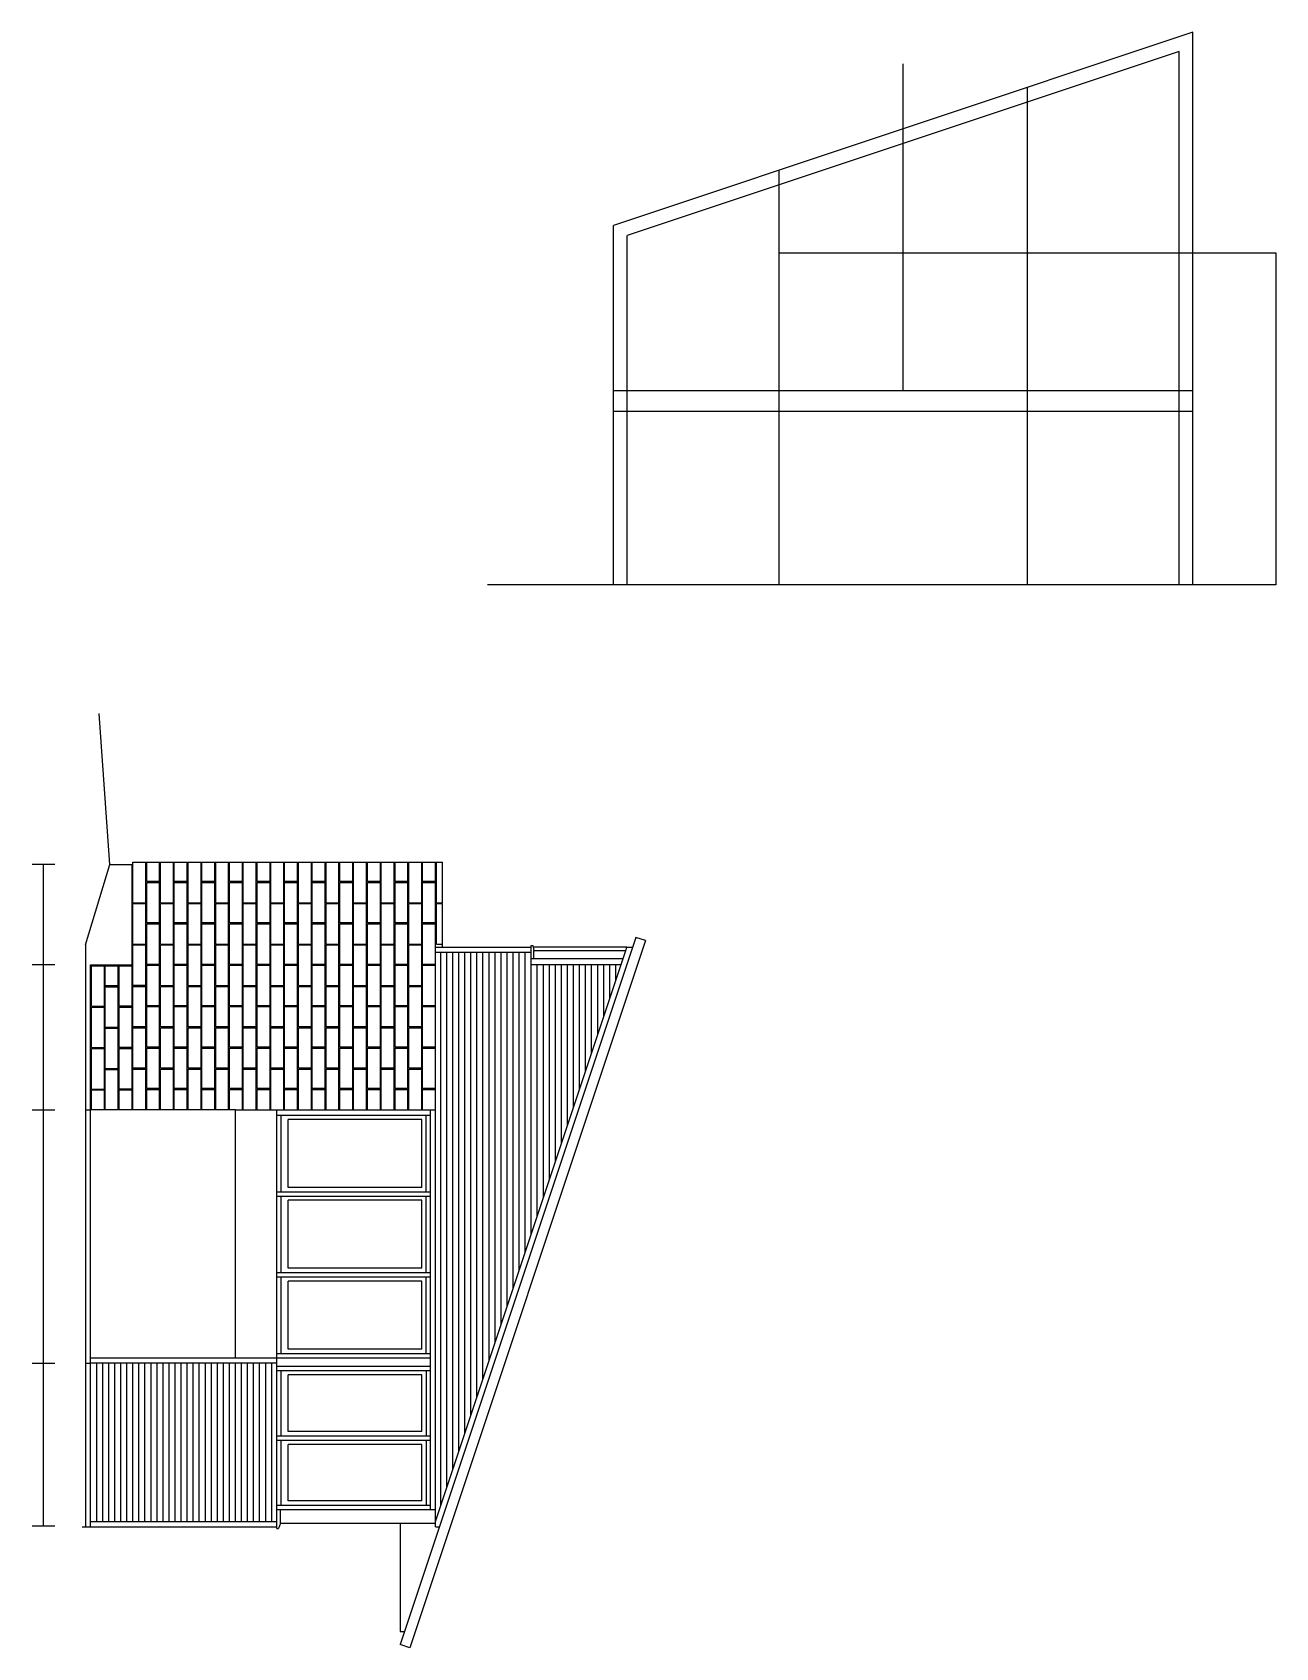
# Model space of a CAD drawing. Header units: inches. Extents: x 419 to 4751, y 1784 to 3815.
# Drawn here: x 419 to 1140, y 2759 to 3695 of the extents above; entities that cross this region are included whole.
import ezdxf

# ---------------------------------------------------------------- set-up
doc = ezdxf.new("R2010")
doc.units = ezdxf.units.IN
doc.header["$MEASUREMENT"] = 0
for name, color, linetype in [('blocks', 251, 'Continuous'), ('e1', 253, 'Continuous'), ('e2', 251, 'Continuous'), ('walls', 7, 'Continuous')]:
    doc.layers.add(name, color=color, linetype=linetype)

msp = doc.modelspace()

# ---------------------------------------------------------------- linework, layer by layer
at = {"layer": 'blocks'}
for p, q in [((477.12, 3190.49), (477.12, 3213.99)), ((484.62, 3190.49), (484.62, 3213.99)), ((485.12, 3202.75), (485.12, 3213.99)), ((492.62, 3202.75), (492.62, 3213.99)), ((493.12, 3190.49), (493.12, 3213.99)), ((500.62, 3190.49), (500.62, 3213.99)), ((501.12, 3202.75), (501.12, 3213.99)), ((508.62, 3202.75), (508.62, 3213.99)), ((509.12, 3190.49), (509.12, 3213.99)), ((516.62, 3190.49), (516.62, 3213.99)), ((517.12, 3202.75), (517.12, 3213.99)), ((524.62, 3202.75), (524.62, 3213.99)), ((525.12, 3190.49), (525.12, 3213.99)), ((532.62, 3190.49), (532.62, 3213.99)), ((533.12, 3202.75), (533.12, 3213.99)), ((540.62, 3202.75), (540.62, 3213.99)), ((541.12, 3190.49), (541.12, 3213.99)), ((548.62, 3190.49), (548.62, 3213.99)), ((549.12, 3202.75), (549.12, 3213.99)), ((556.62, 3202.75), (556.62, 3213.99)), ((557.12, 3190.49), (557.12, 3213.99)), ((564.62, 3190.49), (564.62, 3213.99)), ((565.12, 3202.75), (565.12, 3213.99)), ((572.62, 3202.75), (572.62, 3213.99)), ((573.12, 3190.49), (573.12, 3213.99)), ((580.62, 3190.49), (580.62, 3213.99)), ((581.12, 3202.75), (581.12, 3213.99)), ((588.62, 3202.75), (588.62, 3213.99)), ((589.12, 3190.49), (589.12, 3213.99)), ((596.62, 3190.49), (596.62, 3213.99)), ((597.12, 3202.75), (597.12, 3213.99)), ((604.62, 3202.75), (604.62, 3213.99)), ((605.12, 3190.49), (605.12, 3213.99)), ((612.62, 3190.49), (612.62, 3213.99)), ((613.12, 3202.75), (613.12, 3213.99)), ((620.62, 3202.75), (620.62, 3213.99)), ((621.12, 3190.49), (621.12, 3213.99)), ((628.62, 3190.49), (628.62, 3213.99)), ((629.12, 3202.75), (629.12, 3213.99)), ((636.62, 3202.75), (636.62, 3213.99)), ((637.12, 3190.49), (637.12, 3213.99)), ((644.62, 3190.49), (644.62, 3213.99)), ((645.12, 3202.75), (645.12, 3213.99)), ((652.62, 3202.75), (652.62, 3213.99)), ((653.12, 3190.49), (653.12, 3213.99)), ((492.62, 3202.75), (485.12, 3202.75)), ((508.62, 3202.75), (501.12, 3202.75)), ((524.62, 3202.75), (517.12, 3202.75)), ((540.62, 3202.75), (533.12, 3202.75)), ((556.62, 3202.75), (549.12, 3202.75)), ((572.62, 3202.75), (565.12, 3202.75)), ((588.62, 3202.75), (581.12, 3202.75)), ((604.62, 3202.75), (597.12, 3202.75)), ((620.62, 3202.75), (613.12, 3202.75)), ((636.62, 3202.75), (629.12, 3202.75)), ((652.62, 3202.75), (645.12, 3202.75)), ((485.12, 3178.75), (485.12, 3202.25)), ((485.12, 3202.25), (492.62, 3202.25)), ((492.62, 3178.75), (492.62, 3202.25)), ((501.12, 3178.75), (501.12, 3202.25)), ((501.12, 3202.25), (508.62, 3202.25)), ((508.62, 3178.75), (508.62, 3202.25)), ((517.12, 3178.75), (517.12, 3202.25)), ((517.12, 3202.25), (524.62, 3202.25)), ((524.62, 3178.75), (524.62, 3202.25)), ((533.12, 3202.25), (540.62, 3202.25)), ((533.12, 3178.75), (533.12, 3202.25)), ((540.62, 3178.75), (540.62, 3202.25)), ((549.12, 3178.75), (549.12, 3202.25)), ((549.12, 3202.25), (556.62, 3202.25)), ((556.62, 3178.75), (556.62, 3202.25)), ((565.12, 3178.75), (565.12, 3202.25)), ((565.12, 3202.25), (572.62, 3202.25)), ((572.62, 3178.75), (572.62, 3202.25)), ((581.12, 3178.75), (581.12, 3202.25)), ((581.12, 3202.25), (588.62, 3202.25)), ((588.62, 3178.75), (588.62, 3202.25)), ((597.12, 3178.75), (597.12, 3202.25)), ((597.12, 3202.25), (604.62, 3202.25)), ((604.62, 3178.75), (604.62, 3202.25)), ((613.12, 3178.75), (613.12, 3202.25)), ((613.12, 3202.25), (620.62, 3202.25)), ((620.62, 3178.75), (620.62, 3202.25)), ((629.12, 3178.75), (629.12, 3202.25)), ((629.12, 3202.25), (636.62, 3202.25)), ((636.62, 3178.75), (636.62, 3202.25)), ((645.12, 3178.75), (645.12, 3202.25)), ((645.12, 3202.25), (652.62, 3202.25)), ((652.62, 3178.75), (652.62, 3202.25)), ((477.12, 3190.49), (484.62, 3190.49)), ((477.12, 3189.99), (484.62, 3189.99)), ((477.12, 3166.49), (477.12, 3189.99)), ((484.62, 3166.49), (484.62, 3189.99)), ((493.12, 3190.49), (500.62, 3190.49)), ((493.12, 3189.99), (500.62, 3189.99)), ((493.12, 3166.49), (493.12, 3189.99)), ((500.62, 3166.49), (500.62, 3189.99)), ((509.12, 3190.49), (516.62, 3190.49)), ((509.12, 3189.99), (516.62, 3189.99)), ((509.12, 3166.49), (509.12, 3189.99)), ((516.62, 3166.49), (516.62, 3189.99)), ((525.12, 3190.49), (532.62, 3190.49)), ((525.12, 3189.99), (532.62, 3189.99)), ((525.12, 3166.49), (525.12, 3189.99)), ((532.62, 3166.49), (532.62, 3189.99)), ((541.12, 3190.49), (548.62, 3190.49)), ((541.12, 3189.99), (548.62, 3189.99)), ((541.12, 3166.49), (541.12, 3189.99)), ((548.62, 3166.49), (548.62, 3189.99)), ((557.12, 3190.49), (564.62, 3190.49)), ((557.12, 3189.99), (564.62, 3189.99)), ((557.12, 3166.49), (557.12, 3189.99)), ((564.62, 3166.49), (564.62, 3189.99)), ((573.12, 3190.49), (580.62, 3190.49)), ((573.12, 3189.99), (580.62, 3189.99)), ((573.12, 3166.49), (573.12, 3189.99)), ((580.62, 3166.49), (580.62, 3189.99)), ((589.12, 3190.49), (596.62, 3190.49)), ((589.12, 3189.99), (596.62, 3189.99)), ((589.12, 3166.49), (589.12, 3189.99)), ((596.62, 3166.49), (596.62, 3189.99)), ((605.12, 3190.49), (612.62, 3190.49)), ((605.12, 3189.99), (612.62, 3189.99)), ((605.12, 3166.49), (605.12, 3189.99)), ((612.62, 3166.49), (612.62, 3189.99)), ((621.12, 3190.49), (628.62, 3190.49)), ((621.12, 3189.99), (628.62, 3189.99)), ((621.12, 3166.49), (621.12, 3189.99)), ((628.62, 3166.49), (628.62, 3189.99)), ((637.12, 3190.49), (644.62, 3190.49)), ((637.12, 3189.99), (644.62, 3189.99)), ((637.12, 3166.49), (637.12, 3189.99)), ((644.62, 3166.49), (644.62, 3189.99)), ((653.12, 3190.49), (656.62, 3190.49)), ((653.12, 3189.99), (656.62, 3189.99)), ((653.12, 3166.49), (653.12, 3189.99)), ((492.62, 3178.75), (485.12, 3178.75)), ((485.12, 3154.75), (485.12, 3178.25)), ((485.12, 3178.25), (492.62, 3178.25)), ((492.62, 3154.75), (492.62, 3178.25)), ((508.62, 3178.75), (501.12, 3178.75)), ((501.12, 3154.75), (501.12, 3178.25)), ((501.12, 3178.25), (508.62, 3178.25)), ((508.62, 3154.75), (508.62, 3178.25)), ((524.62, 3178.75), (517.12, 3178.75)), ((517.12, 3154.75), (517.12, 3178.25)), ((517.12, 3178.25), (524.62, 3178.25)), ((524.62, 3154.75), (524.62, 3178.25)), ((540.62, 3178.75), (533.12, 3178.75)), ((533.12, 3178.25), (540.62, 3178.25)), ((533.12, 3154.75), (533.12, 3178.25)), ((540.62, 3154.75), (540.62, 3178.25)), ((556.62, 3178.75), (549.12, 3178.75)), ((549.12, 3154.75), (549.12, 3178.25)), ((549.12, 3178.25), (556.62, 3178.25)), ((556.62, 3154.75), (556.62, 3178.25)), ((572.62, 3178.75), (565.12, 3178.75)), ((565.12, 3154.75), (565.12, 3178.25)), ((565.12, 3178.25), (572.62, 3178.25)), ((572.62, 3154.75), (572.62, 3178.25)), ((588.62, 3178.75), (581.12, 3178.75)), ((581.12, 3154.75), (581.12, 3178.25)), ((581.12, 3178.25), (588.62, 3178.25)), ((588.62, 3154.75), (588.62, 3178.25)), ((604.62, 3178.75), (597.12, 3178.75)), ((597.12, 3154.75), (597.12, 3178.25)), ((597.12, 3178.25), (604.62, 3178.25)), ((604.62, 3154.75), (604.62, 3178.25)), ((620.62, 3178.75), (613.12, 3178.75)), ((613.12, 3154.75), (613.12, 3178.25)), ((613.12, 3178.25), (620.62, 3178.25)), ((620.62, 3154.75), (620.62, 3178.25)), ((636.62, 3178.75), (629.12, 3178.75)), ((629.12, 3154.75), (629.12, 3178.25)), ((629.12, 3178.25), (636.62, 3178.25)), ((636.62, 3154.75), (636.62, 3178.25)), ((652.62, 3178.75), (645.12, 3178.75)), ((645.12, 3154.75), (645.12, 3178.25)), ((645.12, 3178.25), (652.62, 3178.25)), ((652.62, 3164.74), (652.62, 3178.25)), ((477.12, 3166.49), (484.62, 3166.49)), ((477.12, 3142.49), (477.12, 3165.99)), ((477.12, 3165.99), (484.62, 3165.99)), ((484.62, 3142.49), (484.62, 3165.99)), ((493.12, 3166.49), (500.62, 3166.49)), ((493.12, 3142.49), (493.12, 3165.99)), ((493.12, 3165.99), (500.62, 3165.99)), ((500.62, 3142.49), (500.62, 3165.99)), ((509.12, 3166.49), (516.62, 3166.49)), ((509.12, 3142.49), (509.12, 3165.99)), ((509.12, 3165.99), (516.62, 3165.99)), ((516.62, 3142.49), (516.62, 3165.99)), ((525.12, 3166.49), (532.62, 3166.49)), ((525.12, 3142.49), (525.12, 3165.99)), ((525.12, 3165.99), (532.62, 3165.99)), ((532.62, 3142.49), (532.62, 3165.99)), ((541.12, 3166.49), (548.62, 3166.49)), ((541.12, 3142.49), (541.12, 3165.99)), ((541.12, 3165.99), (548.62, 3165.99)), ((548.62, 3142.49), (548.62, 3165.99)), ((557.12, 3166.49), (564.62, 3166.49)), ((557.12, 3142.49), (557.12, 3165.99)), ((557.12, 3165.99), (564.62, 3165.99)), ((564.62, 3142.49), (564.62, 3165.99)), ((573.12, 3166.49), (580.62, 3166.49)), ((573.12, 3142.49), (573.12, 3165.99)), ((573.12, 3165.99), (580.62, 3165.99)), ((580.62, 3142.49), (580.62, 3165.99)), ((589.12, 3166.49), (596.62, 3166.49)), ((589.12, 3142.49), (589.12, 3165.99)), ((589.12, 3165.99), (596.62, 3165.99)), ((596.62, 3142.49), (596.62, 3165.99)), ((605.12, 3166.49), (612.62, 3166.49)), ((605.12, 3142.49), (605.12, 3165.99)), ((605.12, 3165.99), (612.62, 3165.99)), ((612.62, 3142.49), (612.62, 3165.99)), ((621.12, 3166.49), (628.62, 3166.49)), ((621.12, 3142.49), (621.12, 3165.99)), ((621.12, 3165.99), (628.62, 3165.99)), ((628.62, 3142.49), (628.62, 3165.99)), ((637.12, 3166.49), (644.62, 3166.49)), ((637.12, 3142.49), (637.12, 3165.99)), ((637.12, 3165.99), (644.62, 3165.99)), ((644.62, 3142.49), (644.62, 3165.99)), ((653.12, 3166.49), (656.62, 3166.49)), ((453.12, 3130.5), (453.12, 3154)), ((453.12, 3153.99), (460.62, 3153.99)), ((460.62, 3130.5), (460.62, 3154)), ((461.12, 3153.99), (468.62, 3153.99)), ((461.12, 3142.24), (461.12, 3153.99)), ((468.62, 3142.24), (468.62, 3153.99)), ((469.12, 3130.5), (469.12, 3154)), ((469.12, 3153.99), (476.62, 3153.99)), ((476.62, 3130.49), (476.62, 3153.99)), ((492.62, 3154.75), (485.12, 3154.75)), ((485.12, 3154.25), (492.62, 3154.25)), ((485.12, 3130.75), (485.12, 3154.25)), ((492.62, 3130.75), (492.62, 3154.25)), ((508.62, 3154.75), (501.12, 3154.75)), ((501.12, 3154.25), (508.62, 3154.25)), ((501.12, 3130.75), (501.12, 3154.25)), ((508.62, 3130.75), (508.62, 3154.25)), ((524.62, 3154.75), (517.12, 3154.75)), ((517.12, 3154.25), (524.62, 3154.25)), ((517.12, 3130.75), (517.12, 3154.25)), ((524.62, 3130.75), (524.62, 3154.25)), ((540.62, 3154.75), (533.12, 3154.75)), ((533.12, 3154.25), (540.62, 3154.25)), ((533.12, 3130.75), (533.12, 3154.25)), ((540.62, 3130.75), (540.62, 3154.25)), ((556.62, 3154.75), (549.12, 3154.75)), ((549.12, 3154.25), (556.62, 3154.25)), ((549.12, 3130.75), (549.12, 3154.25)), ((556.62, 3130.75), (556.62, 3154.25)), ((572.62, 3154.75), (565.12, 3154.75)), ((565.12, 3154.25), (572.62, 3154.25)), ((565.12, 3130.75), (565.12, 3154.25)), ((572.62, 3130.75), (572.62, 3154.25)), ((588.62, 3154.75), (581.12, 3154.75)), ((581.12, 3154.25), (588.62, 3154.25)), ((581.12, 3130.75), (581.12, 3154.25)), ((588.62, 3130.75), (588.62, 3154.25)), ((604.62, 3154.75), (597.12, 3154.75)), ((597.12, 3154.25), (604.62, 3154.25)), ((597.12, 3130.75), (597.12, 3154.25)), ((604.62, 3130.75), (604.62, 3154.25)), ((620.62, 3154.75), (613.12, 3154.75)), ((613.12, 3154.25), (620.62, 3154.25)), ((613.12, 3130.75), (613.12, 3154.25)), ((620.62, 3130.75), (620.62, 3154.25)), ((636.62, 3154.75), (629.12, 3154.75)), ((629.12, 3154.25), (636.62, 3154.25)), ((629.12, 3130.75), (629.12, 3154.25)), ((636.62, 3130.75), (636.62, 3154.25)), ((652.62, 3154.75), (645.12, 3154.75)), ((645.12, 3154.25), (652.62, 3154.25)), ((645.12, 3130.75), (645.12, 3154.25)), ((468.62, 3142.24), (461.12, 3142.24)), ((461.12, 3141.74), (468.62, 3141.74)), ((461.12, 3118.24), (461.12, 3141.74)), ((468.62, 3118.24), (468.62, 3141.74)), ((484.62, 3142.49), (477.12, 3142.49)), ((477.12, 3118.49), (477.12, 3141.99)), ((477.12, 3141.99), (484.62, 3141.99)), ((484.62, 3118.49), (484.62, 3141.99)), ((493.12, 3142.49), (500.62, 3142.49)), ((493.12, 3118.49), (493.12, 3141.99)), ((493.12, 3141.99), (500.62, 3141.99)), ((500.62, 3118.49), (500.62, 3141.99)), ((509.12, 3142.49), (516.62, 3142.49)), ((509.12, 3118.49), (509.12, 3141.99)), ((509.12, 3141.99), (516.62, 3141.99)), ((516.62, 3118.49), (516.62, 3141.99)), ((525.12, 3142.49), (532.62, 3142.49)), ((525.12, 3118.49), (525.12, 3141.99)), ((525.12, 3141.99), (532.62, 3141.99)), ((532.62, 3118.49), (532.62, 3141.99)), ((541.12, 3142.49), (548.62, 3142.49)), ((541.12, 3118.49), (541.12, 3141.99)), ((541.12, 3141.99), (548.62, 3141.99)), ((548.62, 3118.49), (548.62, 3141.99)), ((557.12, 3142.49), (564.62, 3142.49)), ((557.12, 3118.49), (557.12, 3141.99)), ((557.12, 3141.99), (564.62, 3141.99)), ((564.62, 3118.49), (564.62, 3141.99)), ((573.12, 3142.49), (580.62, 3142.49)), ((573.12, 3118.49), (573.12, 3141.99)), ((573.12, 3141.99), (580.62, 3141.99)), ((580.62, 3118.49), (580.62, 3141.99)), ((589.12, 3142.49), (596.62, 3142.49)), ((589.12, 3118.49), (589.12, 3141.99)), ((589.12, 3141.99), (596.62, 3141.99)), ((596.62, 3118.49), (596.62, 3141.99)), ((605.12, 3142.49), (612.62, 3142.49)), ((605.12, 3141.99), (612.62, 3141.99)), ((605.12, 3118.49), (605.12, 3141.99)), ((612.62, 3118.49), (612.62, 3141.99)), ((621.12, 3142.49), (628.62, 3142.49)), ((621.12, 3118.49), (621.12, 3141.99)), ((621.12, 3141.99), (628.62, 3141.99)), ((628.62, 3118.49), (628.62, 3141.99)), ((637.12, 3142.49), (644.62, 3142.49)), ((637.12, 3118.49), (637.12, 3141.99)), ((637.12, 3141.99), (644.62, 3141.99)), ((644.62, 3118.49), (644.62, 3141.99)), ((453.12, 3130.5), (460.62, 3130.5)), ((453.12, 3106.5), (453.12, 3130)), ((453.12, 3130), (460.62, 3130)), ((460.62, 3106.5), (460.62, 3130)), ((476.62, 3130.49), (469.12, 3130.49)), ((469.12, 3106.5), (469.12, 3130)), ((469.12, 3129.99), (476.62, 3129.99)), ((476.62, 3106.49), (476.62, 3129.99)), ((492.62, 3130.75), (485.12, 3130.75)), ((485.12, 3106.75), (485.12, 3130.25)), ((485.12, 3130.25), (492.62, 3130.25)), ((492.62, 3106.75), (492.62, 3130.25)), ((508.62, 3130.75), (501.12, 3130.75)), ((501.12, 3106.75), (501.12, 3130.25)), ((501.12, 3130.25), (508.62, 3130.25)), ((508.62, 3106.75), (508.62, 3130.25)), ((524.62, 3130.75), (517.12, 3130.75)), ((517.12, 3106.75), (517.12, 3130.25)), ((517.12, 3130.25), (524.62, 3130.25)), ((524.62, 3106.75), (524.62, 3130.25)), ((540.62, 3130.75), (533.12, 3130.75)), ((533.12, 3130.25), (540.62, 3130.25)), ((533.12, 3106.75), (533.12, 3130.25)), ((540.62, 3106.75), (540.62, 3130.25)), ((556.62, 3130.75), (549.12, 3130.75)), ((549.12, 3106.75), (549.12, 3130.25)), ((549.12, 3130.25), (556.62, 3130.25)), ((556.62, 3106.75), (556.62, 3130.25)), ((572.62, 3130.75), (565.12, 3130.75)), ((565.12, 3106.75), (565.12, 3130.25)), ((565.12, 3130.25), (572.62, 3130.25)), ((572.62, 3106.75), (572.62, 3130.25)), ((588.62, 3130.75), (581.12, 3130.75)), ((581.12, 3106.75), (581.12, 3130.25)), ((581.12, 3130.25), (588.62, 3130.25)), ((588.62, 3106.75), (588.62, 3130.25)), ((604.62, 3130.75), (597.12, 3130.75)), ((597.12, 3106.75), (597.12, 3130.25)), ((597.12, 3130.25), (604.62, 3130.25)), ((604.62, 3106.75), (604.62, 3130.25)), ((620.62, 3130.75), (613.12, 3130.75)), ((613.12, 3106.75), (613.12, 3130.25)), ((613.12, 3130.25), (620.62, 3130.25)), ((620.62, 3106.75), (620.62, 3130.25)), ((636.62, 3130.75), (629.12, 3130.75)), ((629.12, 3106.75), (629.12, 3130.25)), ((629.12, 3130.25), (636.62, 3130.25)), ((636.62, 3106.75), (636.62, 3130.25)), ((652.62, 3130.75), (645.12, 3130.75)), ((645.12, 3106.75), (645.12, 3130.25)), ((645.12, 3130.25), (652.62, 3130.25)), ((484.62, 3118.49), (477.12, 3118.49)), ((500.62, 3118.49), (493.12, 3118.49)), ((516.62, 3118.49), (509.12, 3118.49)), ((532.62, 3118.49), (525.12, 3118.49)), ((548.62, 3118.49), (541.12, 3118.49)), ((564.62, 3118.49), (557.12, 3118.49)), ((580.62, 3118.49), (573.12, 3118.49)), ((596.62, 3118.49), (589.12, 3118.49)), ((612.62, 3118.49), (605.12, 3118.49)), ((628.62, 3118.49), (621.12, 3118.49)), ((644.62, 3118.49), (637.12, 3118.49)), ((468.62, 3118.24), (461.12, 3118.24)), ((461.12, 3117.74), (468.62, 3117.74)), ((461.12, 3094.24), (461.12, 3117.74)), ((468.62, 3094.24), (468.62, 3117.74)), ((477.12, 3117.99), (484.62, 3117.99)), ((477.12, 3094.49), (477.12, 3117.99)), ((484.62, 3094.49), (484.62, 3117.99)), ((493.12, 3117.99), (500.62, 3117.99)), ((493.12, 3094.49), (493.12, 3117.99)), ((500.62, 3094.49), (500.62, 3117.99)), ((509.12, 3117.99), (516.62, 3117.99)), ((509.12, 3094.49), (509.12, 3117.99)), ((516.62, 3094.49), (516.62, 3117.99)), ((525.12, 3117.99), (532.62, 3117.99)), ((525.12, 3094.49), (525.12, 3117.99)), ((532.62, 3094.49), (532.62, 3117.99)), ((541.12, 3117.99), (548.62, 3117.99)), ((541.12, 3094.49), (541.12, 3117.99)), ((548.62, 3094.49), (548.62, 3117.99)), ((557.12, 3117.99), (564.62, 3117.99)), ((557.12, 3094.49), (557.12, 3117.99)), ((564.62, 3094.49), (564.62, 3117.99)), ((573.12, 3117.99), (580.62, 3117.99)), ((573.12, 3094.49), (573.12, 3117.99)), ((580.62, 3094.49), (580.62, 3117.99)), ((589.12, 3117.99), (596.62, 3117.99)), ((589.12, 3094.49), (589.12, 3117.99)), ((596.62, 3094.49), (596.62, 3117.99)), ((605.12, 3117.99), (612.62, 3117.99)), ((605.12, 3094.49), (605.12, 3117.99)), ((612.62, 3094.49), (612.62, 3117.99)), ((621.12, 3117.99), (628.62, 3117.99)), ((621.12, 3094.49), (621.12, 3117.99)), ((628.62, 3094.49), (628.62, 3117.99)), ((637.12, 3117.99), (644.62, 3117.99)), ((637.12, 3094.49), (637.12, 3117.99)), ((644.62, 3094.49), (644.62, 3117.99)), ((453.12, 3106.5), (460.62, 3106.5)), ((453.12, 3082.5), (453.12, 3106)), ((453.12, 3106), (460.62, 3106)), ((460.62, 3082.5), (460.62, 3106)), ((476.62, 3106.49), (469.12, 3106.49)), ((469.12, 3082.5), (469.12, 3106)), ((469.12, 3105.99), (476.62, 3105.99)), ((476.62, 3082.49), (476.62, 3105.99)), ((492.62, 3106.75), (485.12, 3106.75)), ((485.12, 3082.75), (485.12, 3106.25)), ((485.12, 3106.25), (492.62, 3106.25)), ((492.62, 3082.75), (492.62, 3106.25)), ((508.62, 3106.75), (501.12, 3106.75)), ((501.12, 3082.75), (501.12, 3106.25)), ((501.12, 3106.25), (508.62, 3106.25)), ((508.62, 3082.75), (508.62, 3106.25)), ((524.62, 3106.75), (517.12, 3106.75)), ((517.12, 3082.75), (517.12, 3106.25)), ((517.12, 3106.25), (524.62, 3106.25)), ((524.62, 3082.75), (524.62, 3106.25)), ((540.62, 3106.75), (533.12, 3106.75)), ((533.12, 3106.25), (540.62, 3106.25)), ((533.12, 3082.75), (533.12, 3106.25)), ((540.62, 3082.75), (540.62, 3106.25)), ((556.62, 3106.75), (549.12, 3106.75)), ((549.12, 3082.75), (549.12, 3106.25)), ((549.12, 3106.25), (556.62, 3106.25)), ((556.62, 3082.75), (556.62, 3106.25)), ((572.62, 3106.75), (565.12, 3106.75)), ((565.12, 3082.75), (565.12, 3106.25)), ((565.12, 3106.25), (572.62, 3106.25)), ((572.62, 3082.75), (572.62, 3106.25)), ((588.62, 3106.75), (581.12, 3106.75)), ((581.12, 3082.75), (581.12, 3106.25)), ((581.12, 3106.25), (588.62, 3106.25)), ((588.62, 3082.75), (588.62, 3106.25)), ((604.62, 3106.75), (597.12, 3106.75)), ((597.12, 3082.75), (597.12, 3106.25)), ((597.12, 3106.25), (604.62, 3106.25)), ((604.62, 3082.75), (604.62, 3106.25)), ((620.62, 3106.75), (613.12, 3106.75)), ((613.12, 3082.75), (613.12, 3106.25)), ((613.12, 3106.25), (620.62, 3106.25)), ((620.62, 3082.75), (620.62, 3106.25)), ((636.62, 3106.75), (629.12, 3106.75)), ((629.12, 3082.75), (629.12, 3106.25)), ((629.12, 3106.25), (636.62, 3106.25)), ((636.62, 3082.75), (636.62, 3106.25)), ((652.62, 3106.75), (645.12, 3106.75)), ((645.12, 3082.75), (645.12, 3106.25)), ((645.12, 3106.25), (652.62, 3106.25)), ((468.62, 3094.24), (461.12, 3094.24)), ((461.12, 3070.49), (461.12, 3093.74)), ((461.12, 3093.74), (468.62, 3093.74)), ((468.62, 3070.49), (468.62, 3093.74)), ((484.62, 3094.49), (477.12, 3094.49)), ((477.12, 3070.49), (477.12, 3093.99)), ((477.12, 3093.99), (484.62, 3093.99)), ((484.62, 3070.49), (484.62, 3093.99)), ((500.62, 3094.49), (493.12, 3094.49)), ((493.12, 3070.49), (493.12, 3093.99)), ((493.12, 3093.99), (500.62, 3093.99)), ((500.62, 3070.49), (500.62, 3093.99)), ((516.62, 3094.49), (509.12, 3094.49)), ((509.12, 3070.49), (509.12, 3093.99)), ((509.12, 3093.99), (516.62, 3093.99)), ((516.62, 3070.49), (516.62, 3093.99)), ((532.62, 3094.49), (525.12, 3094.49)), ((525.12, 3070.49), (525.12, 3093.99)), ((525.12, 3093.99), (532.62, 3093.99)), ((532.62, 3070.49), (532.62, 3093.99)), ((548.62, 3094.49), (541.12, 3094.49)), ((541.12, 3070.49), (541.12, 3093.99)), ((541.12, 3093.99), (548.62, 3093.99)), ((548.62, 3070.49), (548.62, 3093.99)), ((564.62, 3094.49), (557.12, 3094.49)), ((557.12, 3070.49), (557.12, 3093.99)), ((557.12, 3093.99), (564.62, 3093.99)), ((564.62, 3070.49), (564.62, 3093.99)), ((580.62, 3094.49), (573.12, 3094.49)), ((573.12, 3070.49), (573.12, 3093.99)), ((573.12, 3093.99), (580.62, 3093.99)), ((580.62, 3070.49), (580.62, 3093.99)), ((596.62, 3094.49), (589.12, 3094.49)), ((589.12, 3070.49), (589.12, 3093.99)), ((589.12, 3093.99), (596.62, 3093.99)), ((596.62, 3070.49), (596.62, 3093.99)), ((612.62, 3094.49), (605.12, 3094.49)), ((605.12, 3070.49), (605.12, 3093.99)), ((605.12, 3093.99), (612.62, 3093.99)), ((612.62, 3070.49), (612.62, 3093.99)), ((628.62, 3094.49), (621.12, 3094.49)), ((621.12, 3070.49), (621.12, 3093.99)), ((621.12, 3093.99), (628.62, 3093.99)), ((628.62, 3070.49), (628.62, 3093.99)), ((644.62, 3094.49), (637.12, 3094.49)), ((637.12, 3070.49), (637.12, 3093.99)), ((637.12, 3093.99), (644.62, 3093.99)), ((644.62, 3070.49), (644.62, 3093.99)), ((453.12, 3082.5), (460.62, 3082.5)), ((453.12, 3082), (460.62, 3082)), ((453.12, 3070.49), (453.12, 3082)), ((460.62, 3070.49), (460.62, 3082)), ((476.62, 3082.49), (469.12, 3082.49)), ((469.12, 3070.5), (469.12, 3082)), ((469.12, 3081.99), (476.62, 3081.99)), ((476.62, 3070.49), (476.62, 3081.99)), ((492.62, 3082.75), (485.12, 3082.75)), ((485.12, 3082.25), (492.62, 3082.25)), ((485.12, 3070.5), (485.12, 3082.25)), ((492.62, 3070.5), (492.62, 3082.25)), ((508.62, 3082.75), (501.12, 3082.75)), ((501.12, 3070.5), (501.12, 3082.25)), ((501.12, 3082.25), (508.62, 3082.25)), ((508.62, 3070.5), (508.62, 3082.25)), ((524.62, 3082.75), (517.12, 3082.75)), ((517.12, 3070.5), (517.12, 3082.25)), ((517.12, 3082.25), (524.62, 3082.25)), ((524.62, 3070.5), (524.62, 3082.25)), ((540.62, 3082.75), (533.12, 3082.75)), ((533.12, 3082.25), (540.62, 3082.25)), ((533.12, 3070.5), (533.12, 3082.25)), ((540.62, 3070.5), (540.62, 3082.25)), ((556.62, 3082.75), (549.12, 3082.75)), ((549.12, 3070.5), (549.12, 3082.25)), ((549.12, 3082.25), (556.62, 3082.25)), ((556.62, 3070.5), (556.62, 3082.25)), ((572.62, 3082.75), (565.12, 3082.75)), ((565.12, 3070.5), (565.12, 3082.25)), ((565.12, 3082.25), (572.62, 3082.25)), ((572.62, 3070.5), (572.62, 3082.25)), ((588.62, 3082.75), (581.12, 3082.75)), ((581.12, 3070.5), (581.12, 3082.25)), ((581.12, 3082.25), (588.62, 3082.25)), ((588.62, 3070.5), (588.62, 3082.25)), ((604.62, 3082.75), (597.12, 3082.75)), ((597.12, 3070.5), (597.12, 3082.25)), ((597.12, 3082.25), (604.62, 3082.25)), ((604.62, 3070.5), (604.62, 3082.25)), ((620.62, 3082.75), (613.12, 3082.75)), ((613.12, 3070.5), (613.12, 3082.25)), ((613.12, 3082.25), (620.62, 3082.25)), ((620.62, 3070.5), (620.62, 3082.25)), ((636.62, 3082.75), (629.12, 3082.75)), ((629.12, 3070.5), (629.12, 3082.25)), ((629.12, 3082.25), (636.62, 3082.25)), ((636.62, 3070.5), (636.62, 3082.25)), ((652.62, 3082.75), (645.12, 3082.75)), ((645.12, 3082.25), (652.62, 3082.25)), ((645.12, 3070.5), (645.12, 3082.25))]:
    msp.add_line(p, q, dxfattribs=at)
at = {"layer": 'e1'}
for p, q in [((708.12, 3158.24), (708.12, 3165.74)), ((536.62, 3070.5), (652.62, 3070.5)), ((560.62, 2827.74), (560.62, 3070.49)), ((560.62, 2838.74), (652.62, 2838.74))]:
    msp.add_line(p, q, dxfattribs=at)
at = {"layer": 'e2'}
for p, q in [((431.93, 3212.74), (418.78, 3212.74)), ((425.36, 2829.12), (425.36, 3212.74)), ((476.62, 3154.49), (476.62, 3212.74)), ((652.62, 2831.74), (762.95, 3162.74)), ((652.62, 3161.74), (708.12, 3161.74)), ((655.62, 2840.74), (655.62, 3161.74)), ((659.12, 2851.24), (659.12, 3161.74)), ((662.62, 2861.74), (662.62, 3161.74)), ((666.12, 2872.24), (666.12, 3161.74)), ((669.62, 2882.74), (669.62, 3161.74)), ((673.12, 2893.24), (673.12, 3161.74)), ((676.62, 2903.74), (676.62, 3161.74)), ((680.12, 2914.24), (680.12, 3161.74)), ((683.62, 2924.74), (683.62, 3161.74)), ((687.12, 2935.24), (687.12, 3161.74)), ((690.62, 2945.74), (690.62, 3161.74)), ((694.12, 2956.24), (694.12, 3161.74)), ((697.62, 2966.74), (697.62, 3161.74)), ((701.12, 2977.24), (701.12, 3161.74)), ((704.62, 2987.74), (704.62, 3161.74)), ((708.12, 3158.24), (761.45, 3158.24)), ((708.12, 3154.74), (708.12, 3158.24)), ((763.62, 3164.74), (709.28, 3164.74)), ((709.62, 3158.24), (709.62, 3162.74)), ((431.93, 3154.49), (418.78, 3154.49)), ((452.62, 3070.24), (452.62, 3154.49)), ((452.62, 3154.49), (476.62, 3154.49)), ((708.12, 2998.24), (708.12, 3154.74)), ((708.12, 3154.74), (760.28, 3154.74)), ((711.62, 3008.74), (711.62, 3154.74)), ((715.12, 3019.24), (715.12, 3154.74)), ((718.62, 3029.74), (718.62, 3154.74)), ((722.12, 3040.24), (722.12, 3154.74)), ((725.62, 3050.74), (725.62, 3154.74)), ((729.12, 3061.24), (729.12, 3154.74)), ((732.62, 3071.74), (732.62, 3154.74)), ((736.12, 3082.24), (736.12, 3154.74)), ((739.62, 3092.74), (739.62, 3154.74)), ((743.12, 3103.24), (743.12, 3154.74)), ((746.62, 3113.74), (746.62, 3154.74)), ((750.12, 3124.24), (750.12, 3154.74)), ((753.62, 3134.74), (753.62, 3154.74)), ((757.12, 3145.24), (757.12, 3154.74)), ((431.93, 3070.24), (418.78, 3070.24)), ((452.62, 3070.24), (449.62, 3070.24)), ((452.62, 2828.74), (452.62, 3070.24)), ((560.62, 3067.37), (649.62, 3067.37)), ((563.12, 3022.97), (563.12, 3067.37)), ((644.62, 3064.87), (567.12, 3064.87)), ((567.12, 3025.47), (567.12, 3064.87)), ((644.62, 3025.47), (644.62, 3064.87)), ((647.12, 3022.97), (647.12, 3067.37)), ((649.62, 2838.74), (649.62, 3070.5)), ((644.62, 3025.47), (567.12, 3025.47)), ((560.62, 3022.97), (649.62, 3022.97)), ((560.62, 3020.47), (649.62, 3020.47)), ((563.12, 2976.07), (563.12, 3020.47)), ((644.62, 3017.97), (567.12, 3017.97)), ((567.12, 2978.57), (567.12, 3017.97)), ((644.62, 2978.57), (644.62, 3017.97)), ((647.12, 2976.07), (647.12, 3020.47)), ((644.62, 2978.57), (567.12, 2978.57)), ((560.62, 2976.07), (649.62, 2976.07)), ((560.62, 2973.57), (649.62, 2973.57)), ((560.62, 2973.57), (649.62, 2973.57)), ((563.12, 2929.24), (563.12, 2973.57)), ((567.12, 2931.74), (567.12, 2971.07)), ((644.62, 2971.07), (567.12, 2971.07)), ((644.62, 2931.74), (644.62, 2971.07)), ((647.12, 2929.24), (647.12, 2973.57)), ((644.62, 2931.74), (567.12, 2931.74)), ((431.93, 2923.37), (418.78, 2923.37)), ((452.62, 2923.37), (449.62, 2923.37)), ((452.62, 2923.74), (560.62, 2923.74)), ((456.12, 2831.74), (456.12, 2923.74)), ((459.62, 2831.74), (459.62, 2923.74)), ((463.12, 2831.74), (463.12, 2923.74)), ((466.62, 2831.74), (466.62, 2923.74)), ((470.12, 2831.74), (470.12, 2923.74)), ((473.62, 2831.74), (473.62, 2923.74)), ((477.12, 2831.74), (477.12, 2923.74)), ((480.62, 2831.74), (480.62, 2923.74)), ((484.12, 2831.74), (484.12, 2923.74)), ((487.62, 2831.74), (487.62, 2923.74)), ((491.12, 2831.74), (491.12, 2923.74)), ((494.62, 2831.74), (494.62, 2923.74)), ((498.12, 2831.74), (498.12, 2923.74)), ((501.62, 2831.74), (501.62, 2923.74)), ((505.12, 2831.74), (505.12, 2923.74)), ((508.62, 2831.74), (508.62, 2923.74)), ((512.12, 2831.74), (512.12, 2923.74)), ((515.62, 2831.74), (515.62, 2923.74)), ((519.12, 2831.74), (519.12, 2923.74)), ((522.62, 2831.74), (522.62, 2923.74)), ((526.12, 2831.74), (526.12, 2923.74)), ((529.62, 2831.74), (529.62, 2923.74)), ((533.12, 2831.74), (533.12, 2923.74)), ((536.62, 2831.74), (536.62, 2923.74)), ((540.12, 2831.74), (540.12, 2923.74)), ((543.62, 2831.74), (543.62, 2923.74)), ((547.12, 2831.74), (547.12, 2923.74)), ((550.62, 2831.74), (550.62, 2923.74)), ((554.12, 2831.74), (554.12, 2923.74)), ((557.62, 2831.74), (557.62, 2923.74)), ((560.62, 2929.24), (649.62, 2929.24)), ((560.62, 2926.74), (649.62, 2926.74)), ((560.62, 2921.74), (649.62, 2921.74)), ((560.62, 2919.24), (649.62, 2919.24)), ((563.17, 2881.49), (563.12, 2919.24)), ((644.62, 2916.74), (567.12, 2916.74)), ((567.12, 2883.99), (567.12, 2916.74)), ((644.62, 2883.99), (644.62, 2916.74)), ((647.12, 2919.24), (647.12, 2881.49)), ((560.67, 2881.49), (649.67, 2881.49)), ((560.67, 2878.99), (649.67, 2878.99)), ((563.12, 2841.24), (563.17, 2878.99)), ((644.62, 2883.99), (567.12, 2883.99)), ((644.62, 2876.49), (567.12, 2876.49)), ((567.12, 2843.74), (567.12, 2876.49)), ((644.62, 2843.74), (644.62, 2876.49)), ((647.12, 2878.99), (647.12, 2841.24)), ((560.62, 2841.24), (649.62, 2841.24)), ((562.78, 2830.74), (562.78, 2838.74)), ((644.62, 2843.74), (567.12, 2843.74)), ((431.93, 2829.12), (418.78, 2829.12)), ((452.62, 2831.74), (560.62, 2831.74))]:
    msp.add_line(p, q, dxfattribs=at)
at = {"layer": 'walls'}
for p, q in [((1091.79, 3695.07), (755.79, 3583.07)), ((1091.79, 3374.81), (1091.79, 3695.07)), ((1083.79, 3683.97), (763.79, 3577.31)), ((1083.79, 3374.81), (1083.79, 3683.97)), ((923.79, 3487.31), (923.79, 3676.86)), ((995.79, 3374.81), (995.79, 3663.07)), ((851.79, 3374.81), (851.79, 3615.07)), ((755.79, 3374.81), (755.79, 3583.07)), ((763.79, 3374.81), (763.79, 3577.31)), ((851.79, 3567.31), (995.79, 3567.31)), ((995.79, 3567.31), (1139.79, 3567.31)), ((1139.79, 3567.31), (1139.79, 3374.81)), ((1091.79, 3487.31), (755.79, 3487.31)), ((1091.79, 3475.31), (755.79, 3475.31)), ((1091.79, 3374.81), (682.74, 3374.81)), ((1139.79, 3374.81), (1091.79, 3374.81)), ((463.66, 3212.74), (457.49, 3300.2)), ((449.62, 3166.07), (463.66, 3212.74)), ((463.66, 3212.74), (476.62, 3212.74)), ((477.12, 3213.99), (656.62, 3213.99)), ((656.62, 3190.49), (656.62, 3213.99)), ((656.62, 3164.74), (656.62, 3189.99)), ((449.62, 3166.07), (449.62, 2828.74)), ((768.68, 3170.43), (632.04, 2760.53)), ((774.37, 3168.54), (637.74, 2758.63)), ((708.12, 3165.74), (709.12, 3165.74)), ((709.12, 3165.74), (709.62, 3162.74)), ((774.37, 3168.54), (768.68, 3170.43)), ((652.62, 2828.74), (652.62, 3164.74)), ((652.62, 3164.74), (708.12, 3164.74)), ((709.62, 3162.74), (762.95, 3162.74)), ((762.95, 3162.74), (763.62, 3164.74)), ((763.62, 3164.74), (766.78, 3164.74)), ((536.62, 3070.5), (452.62, 3070.5)), ((536.62, 2926.74), (536.62, 3070.5)), ((452.62, 2926.74), (560.62, 2926.74)), ((447.62, 2828.74), (560.62, 2828.74)), ((562.78, 2830.74), (561.62, 2827.74)), ((562.78, 2830.74), (652.62, 2830.74)), ((632.04, 2830.74), (632.04, 2768.03)), ((652.62, 2828.74), (654.78, 2828.74)), ((560.62, 2827.74), (561.62, 2827.74)), ((632.04, 2768.03), (634.54, 2768.03)), ((637.74, 2758.63), (632.04, 2760.53))]:
    msp.add_line(p, q, dxfattribs=at)

doc.saveas('drawing.dxf')
